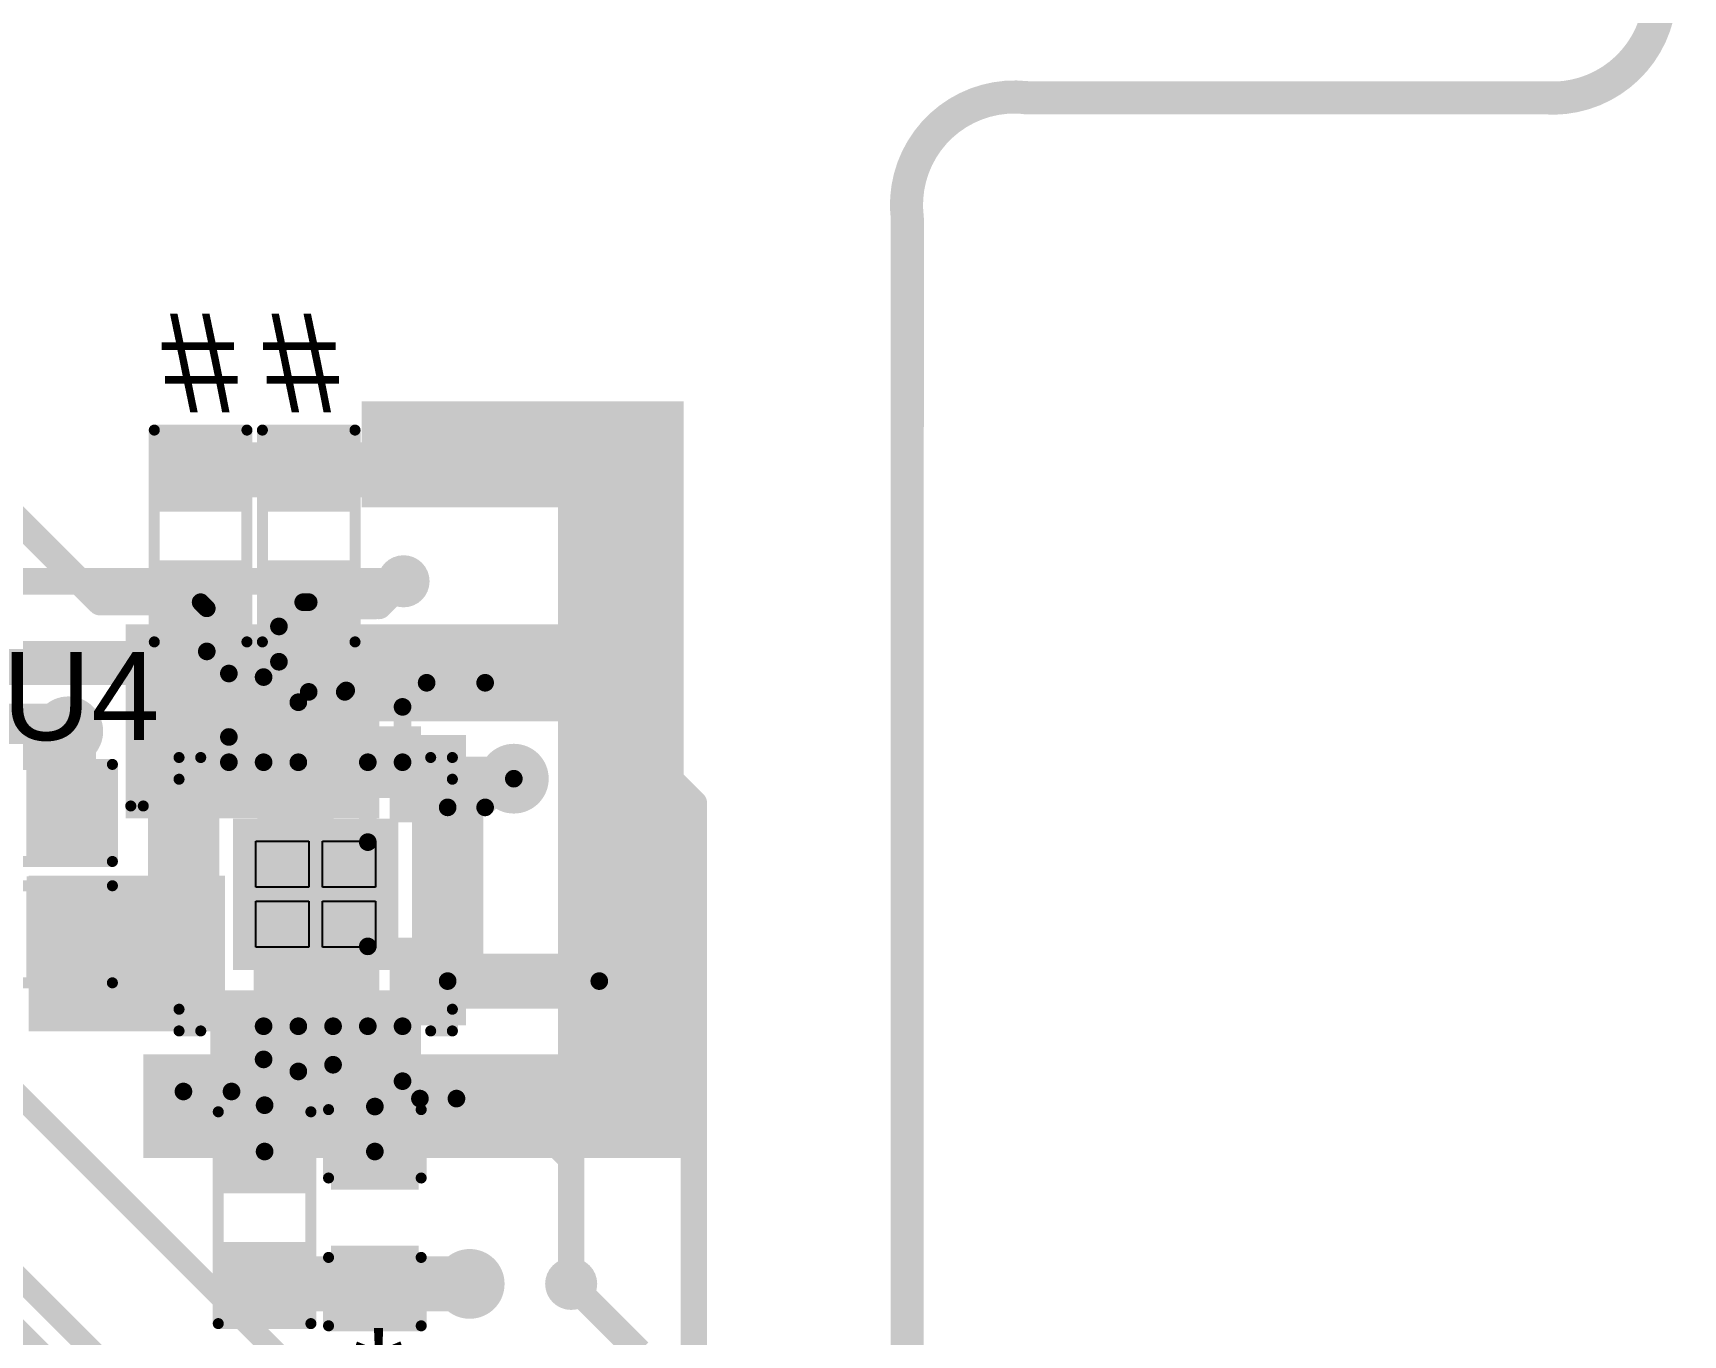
# Model space of a CAD drawing. Header units: millimetres. Extents: x -1.41 to 1.35, y -0.13 to 2.68.
# Drawn here: x 0.6 to 1.348, y 1.075 to 1.666 of the extents above; entities that cross this region are included whole.
import ezdxf

# ---------------------------------------------------------------- set-up
doc = ezdxf.new("R2010")
doc.units = ezdxf.units.MM
doc.header["$MEASUREMENT"] = 0
for name, color, linetype in [('BottomLayer', 5, 'Continuous'), ('BottomPaste', 16, 'Continuous'), ('BottomSolder', 6, 'Continuous'), ('Mechanical2', 216, 'Continuous'), ('TopLayer', 1, 'Continuous'), ('TopOverlay', 2, 'Continuous'), ('TopPaste', 8, 'Continuous'), ('TopSolder', 216, 'Continuous'), ('ViaHoleLayer', 16, 'Continuous')]:
    doc.layers.add(name, color=color, linetype=linetype)
doc.styles.add('Arial', font='', dxfattribs={"height": 0.2})
doc.styles.get('Arial').set_extended_font_data('Arial')

# ---------------------------------------------------------------- blocks, each defined once
blk = doc.blocks.new('24_QFN__3_3__10')
at = {"layer": 'TopLayer'}
for points in [[(-0.03504, 0.07203), (-0.03504, 0.04762), (-0.0437, 0.04762), (-0.0437, 0.07203)], [(-0.01929, 0.07203), (-0.01929, 0.04762), (-0.02795, 0.04762), (-0.02795, 0.07203)], [(-0.00354, 0.07203), (-0.00354, 0.04762), (-0.0122, 0.04762), (-0.0122, 0.07203)], [(0.0122, 0.07203), (0.0122, 0.04762), (0.00354, 0.04762), (0.00354, 0.07203)], [(0.02795, 0.07203), (0.02795, 0.04762), (0.01929, 0.04762), (0.01929, 0.07203)], [(0.0437, 0.07203), (0.0437, 0.04762), (0.03504, 0.04762), (0.03504, 0.07203)], [(-0.07203, 0.0437), (-0.04762, 0.0437), (-0.04762, 0.03504), (-0.07203, 0.03504)], [(0.07203, 0.03504), (0.04762, 0.03504), (0.04762, 0.0437), (0.07203, 0.0437)], [(-0.03346, -0.03031), (-0.03346, 0.03031), (0.03346, 0.03031), (0.03346, -0.03031)], [(-0.07203, 0.02795), (-0.04762, 0.02795), (-0.04762, 0.01929), (-0.07203, 0.01929)], [(0.07203, 0.01929), (0.04762, 0.01929), (0.04762, 0.02795), (0.07203, 0.02795)], [(-0.07203, 0.0122), (-0.04762, 0.0122), (-0.04762, 0.00354), (-0.07203, 0.00354)], [(0.07203, 0.00354), (0.04762, 0.00354), (0.04762, 0.0122), (0.07203, 0.0122)], [(-0.07203, -0.00354), (-0.04762, -0.00354), (-0.04762, -0.0122), (-0.07203, -0.0122)], [(0.07203, -0.0122), (0.04762, -0.0122), (0.04762, -0.00354), (0.07203, -0.00354)], [(-0.07203, -0.01929), (-0.04762, -0.01929), (-0.04762, -0.02795), (-0.07203, -0.02795)], [(0.07203, -0.02795), (0.04762, -0.02795), (0.04762, -0.01929), (0.07203, -0.01929)], [(-0.07203, -0.03504), (-0.04762, -0.03504), (-0.04762, -0.0437), (-0.07203, -0.0437)], [(0.07203, -0.0437), (0.04762, -0.0437), (0.04762, -0.03504), (0.07203, -0.03504)], [(-0.0437, -0.07203), (-0.0437, -0.04762), (-0.03504, -0.04762), (-0.03504, -0.07203)], [(-0.02795, -0.07203), (-0.02795, -0.04762), (-0.01929, -0.04762), (-0.01929, -0.07203)], [(-0.0122, -0.07203), (-0.0122, -0.04762), (-0.00354, -0.04762), (-0.00354, -0.07203)], [(0.00354, -0.07203), (0.00354, -0.04762), (0.0122, -0.04762), (0.0122, -0.07203)], [(0.01929, -0.07203), (0.01929, -0.04762), (0.02795, -0.04762), (0.02795, -0.07203)], [(0.03504, -0.07203), (0.03504, -0.04762), (0.0437, -0.04762), (0.0437, -0.07203)]]:
    blk.add_hatch(color=1, dxfattribs=at).paths.add_polyline_path(points)
at = {"layer": 'TopPaste'}
for points in [[(-0.03504, 0.07203), (-0.03504, 0.04762), (-0.0437, 0.04762), (-0.0437, 0.07203)], [(-0.01929, 0.07203), (-0.01929, 0.04762), (-0.02795, 0.04762), (-0.02795, 0.07203)], [(-0.00354, 0.07203), (-0.00354, 0.04762), (-0.0122, 0.04762), (-0.0122, 0.07203)], [(0.0122, 0.07203), (0.0122, 0.04762), (0.00354, 0.04762), (0.00354, 0.07203)], [(0.02795, 0.07203), (0.02795, 0.04762), (0.01929, 0.04762), (0.01929, 0.07203)], [(0.0437, 0.07203), (0.0437, 0.04762), (0.03504, 0.04762), (0.03504, 0.07203)], [(-0.07203, 0.0437), (-0.04762, 0.0437), (-0.04762, 0.03504), (-0.07203, 0.03504)], [(0.07203, 0.03504), (0.04762, 0.03504), (0.04762, 0.0437), (0.07203, 0.0437)], [(-0.03346, -0.03031), (-0.03346, 0.03031), (0.03346, 0.03031), (0.03346, -0.03031)], [(-0.07203, 0.02795), (-0.04762, 0.02795), (-0.04762, 0.01929), (-0.07203, 0.01929)], [(0.07203, 0.01929), (0.04762, 0.01929), (0.04762, 0.02795), (0.07203, 0.02795)], [(-0.07203, 0.0122), (-0.04762, 0.0122), (-0.04762, 0.00354), (-0.07203, 0.00354)], [(0.07203, 0.00354), (0.04762, 0.00354), (0.04762, 0.0122), (0.07203, 0.0122)], [(-0.07203, -0.00354), (-0.04762, -0.00354), (-0.04762, -0.0122), (-0.07203, -0.0122)], [(0.07203, -0.0122), (0.04762, -0.0122), (0.04762, -0.00354), (0.07203, -0.00354)], [(-0.07203, -0.01929), (-0.04762, -0.01929), (-0.04762, -0.02795), (-0.07203, -0.02795)], [(0.07203, -0.02795), (0.04762, -0.02795), (0.04762, -0.01929), (0.07203, -0.01929)], [(-0.07203, -0.03504), (-0.04762, -0.03504), (-0.04762, -0.0437), (-0.07203, -0.0437)], [(0.07203, -0.0437), (0.04762, -0.0437), (0.04762, -0.03504), (0.07203, -0.03504)], [(-0.0437, -0.07203), (-0.0437, -0.04762), (-0.03504, -0.04762), (-0.03504, -0.07203)], [(-0.02795, -0.07203), (-0.02795, -0.04762), (-0.01929, -0.04762), (-0.01929, -0.07203)], [(-0.0122, -0.07203), (-0.0122, -0.04762), (-0.00354, -0.04762), (-0.00354, -0.07203)], [(0.00354, -0.07203), (0.00354, -0.04762), (0.0122, -0.04762), (0.0122, -0.07203)], [(0.01929, -0.07203), (0.01929, -0.04762), (0.02795, -0.04762), (0.02795, -0.07203)], [(0.03504, -0.07203), (0.03504, -0.04762), (0.0437, -0.04762), (0.0437, -0.07203)]]:
    blk.add_hatch(color=8, dxfattribs=at).paths.add_polyline_path(points)
at = {"layer": 'TopSolder'}
for points in [[(-0.03104, 0.07603), (-0.03104, 0.04362), (-0.0477, 0.04362), (-0.0477, 0.07603)], [(-0.01529, 0.07603), (-0.01529, 0.04362), (-0.03195, 0.04362), (-0.03195, 0.07603)], [(0.00046, 0.07603), (0.00046, 0.04362), (-0.0162, 0.04362), (-0.0162, 0.07603)], [(0.0162, 0.07603), (0.0162, 0.04362), (-0.00046, 0.04362), (-0.00046, 0.07603)], [(0.03195, 0.07603), (0.03195, 0.04362), (0.01529, 0.04362), (0.01529, 0.07603)], [(0.0477, 0.07603), (0.0477, 0.04362), (0.03104, 0.04362), (0.03104, 0.07603)], [(-0.07603, 0.0477), (-0.04362, 0.0477), (-0.04362, 0.03104), (-0.07603, 0.03104)], [(0.07603, 0.03104), (0.04362, 0.03104), (0.04362, 0.0477), (0.07603, 0.0477)], [(-0.07603, 0.03195), (-0.04362, 0.03195), (-0.04362, 0.01529), (-0.07603, 0.01529)], [(-0.03746, -0.03431), (-0.03746, 0.03431), (0.03746, 0.03431), (0.03746, -0.03431)], [(0.07603, 0.01529), (0.04362, 0.01529), (0.04362, 0.03195), (0.07603, 0.03195)], [(-0.07603, 0.0162), (-0.04362, 0.0162), (-0.04362, -0.00046), (-0.07603, -0.00046)], [(0.07603, -0.00046), (0.04362, -0.00046), (0.04362, 0.0162), (0.07603, 0.0162)], [(-0.07603, 0.00046), (-0.04362, 0.00046), (-0.04362, -0.0162), (-0.07603, -0.0162)], [(0.07603, -0.0162), (0.04362, -0.0162), (0.04362, 0.00046), (0.07603, 0.00046)], [(-0.07603, -0.01529), (-0.04362, -0.01529), (-0.04362, -0.03195), (-0.07603, -0.03195)], [(0.07603, -0.03195), (0.04362, -0.03195), (0.04362, -0.01529), (0.07603, -0.01529)], [(-0.07603, -0.03104), (-0.04362, -0.03104), (-0.04362, -0.0477), (-0.07603, -0.0477)], [(0.07603, -0.0477), (0.04362, -0.0477), (0.04362, -0.03104), (0.07603, -0.03104)], [(-0.0477, -0.07603), (-0.0477, -0.04362), (-0.03104, -0.04362), (-0.03104, -0.07603)], [(-0.03195, -0.07603), (-0.03195, -0.04362), (-0.01529, -0.04362), (-0.01529, -0.07603)], [(-0.0162, -0.07603), (-0.0162, -0.04362), (0.00046, -0.04362), (0.00046, -0.07603)], [(-0.00046, -0.07603), (-0.00046, -0.04362), (0.0162, -0.04362), (0.0162, -0.07603)], [(0.01529, -0.07603), (0.01529, -0.04362), (0.03195, -0.04362), (0.03195, -0.07603)], [(0.03104, -0.07603), (0.03104, -0.04362), (0.0477, -0.04362), (0.0477, -0.07603)]]:
    blk.add_hatch(color=216, dxfattribs=at).paths.add_polyline_path(points)
at = {"layer": 'TopOverlay', "const_width": 0.005}
for points in [[(-0.06196, 0.05213), (-0.06196, 0.06197)], [(-0.06196, 0.06197), (-0.05212, 0.06197)], [(0.05213, 0.06197), (0.06197, 0.06197)], [(0.06197, 0.05213), (0.06197, 0.06197)], [(-0.06196, -0.06196), (-0.06196, -0.05212)], [(0.06197, -0.06196), (0.06197, -0.05212)], [(-0.06196, -0.06196), (-0.05212, -0.06196)], [(0.05213, -0.06196), (0.06197, -0.06196)]]:
    blk.add_lwpolyline(points, dxfattribs=at)
at = {"layer": 'TopOverlay'}
for points, const_width in [([(-0.06321, 0.06197, 1), (-0.06071, 0.06197, 1)], 0.0025), ([(-0.06321, 0.06197, 1), (-0.06071, 0.06197, 1)], 0.0025), ([(-0.05337, 0.06197, 1), (-0.05087, 0.06197, 1)], 0.0025), ([(0.05088, 0.06197, 1), (0.05338, 0.06197, 1)], 0.0025), ([(0.06072, 0.06197, 1), (0.06322, 0.06197, 1)], 0.0025), ([(0.06072, 0.06197, 1), (0.06322, 0.06197, 1)], 0.0025), ([(-0.06321, 0.05213, 1), (-0.06071, 0.05213, 1)], 0.0025), ([(0.06072, 0.05213, 1), (0.06322, 0.05213, 1)], 0.0025), ([(-0.07817, 0.04, 1), (-0.08383, 0.04, 1)], 0.005), ([(-0.08508, 0.04, 1), (-0.08258, 0.04, 1)], 0.0025), ([(-0.07942, 0.04, 1), (-0.07692, 0.04, 1)], 0.0025), ([(-0.06321, -0.05212, 1), (-0.06071, -0.05212, 1)], 0.0025), ([(0.06072, -0.05212, 1), (0.06322, -0.05212, 1)], 0.0025), ([(-0.06321, -0.06196, 1), (-0.06071, -0.06196, 1)], 0.0025), ([(-0.06321, -0.06196, 1), (-0.06071, -0.06196, 1)], 0.0025), ([(-0.05337, -0.06196, 1), (-0.05087, -0.06196, 1)], 0.0025), ([(0.05088, -0.06196, 1), (0.05338, -0.06196, 1)], 0.0025), ([(0.06072, -0.06196, 1), (0.06322, -0.06196, 1)], 0.0025), ([(0.06072, -0.06196, 1), (0.06322, -0.06196, 1)], 0.0025)]:
    blk.add_lwpolyline(points, format="xyb", close=True, dxfattribs=dict(at, const_width=const_width))
at = {"layer": 'TopPaste'}
for p, q in [((-0.0272, 0.00315), (-0.0272, 0.02402)), ((-0.0272, 0.02402), (-0.00315, 0.02402)), ((-0.00315, 0.02402), (-0.00315, 0.00315)), ((0.00315, 0.00315), (0.00315, 0.02402)), ((0.00315, 0.02402), (0.02717, 0.02402)), ((0.02717, 0.02402), (0.02717, 0.00315)), ((-0.00315, 0.00315), (-0.0272, 0.00315)), ((0.02717, 0.00315), (0.00315, 0.00315)), ((-0.02721, -0.02406), (-0.02721, -0.00315)), ((-0.02721, -0.00315), (-0.00315, -0.00315)), ((-0.00315, -0.00315), (-0.00315, -0.02406)), ((0.00316, -0.02406), (0.00316, -0.00315)), ((0.00316, -0.00315), (0.02717, -0.00315)), ((0.02717, -0.00315), (0.02717, -0.02406)), ((-0.00315, -0.02406), (-0.02721, -0.02406)), ((0.02717, -0.02406), (0.00316, -0.02406))]:
    blk.add_line(p, q, dxfattribs=at)
blk = doc.blocks.new('S______B______22')
at = {"layer": 'TopLayer'}
for points in [[(-0.045, -0.0175), (-0.045, 0.0175), (-0.015, 0.0175), (-0.015, -0.0175)], [(0.015, -0.0175), (0.015, 0.0175), (0.045, 0.0175), (0.045, -0.0175)]]:
    blk.add_hatch(color=1, dxfattribs=at).paths.add_polyline_path(points)
at = {"layer": 'TopPaste'}
for points in [[(-0.045, -0.0175), (-0.045, 0.0175), (-0.015, 0.0175), (-0.015, -0.0175)], [(0.015, -0.0175), (0.015, 0.0175), (0.045, 0.0175), (0.045, -0.0175)]]:
    blk.add_hatch(color=8, dxfattribs=at).paths.add_polyline_path(points)
at = {"layer": 'TopSolder'}
for points in [[(-0.049, -0.0215), (-0.049, 0.0215), (-0.011, 0.0215), (-0.011, -0.0215)], [(0.011, -0.0215), (0.011, 0.0215), (0.049, 0.0215), (0.049, -0.0215)]]:
    blk.add_hatch(color=216, dxfattribs=at).paths.add_polyline_path(points)
at = {"layer": 'TopOverlay', "const_width": 0.005}
for points in [[(0.05, 0.022), (-0.05, 0.022)], [(-0.05, 0.022), (-0.05, -0.022)], [(0.05, 0.022), (0.05, -0.022)], [(0.05, -0.022), (-0.05, -0.022)]]:
    blk.add_lwpolyline(points, dxfattribs=at)
at = {"layer": 'TopOverlay', "const_width": 0.0025}
for points in [[(-0.05125, 0.022, 1), (-0.04875, 0.022, 1)], [(-0.05125, 0.022, 1), (-0.04875, 0.022, 1)], [(0.04875, 0.022, 1), (0.05125, 0.022, 1)], [(0.04875, 0.022, 1), (0.05125, 0.022, 1)], [(-0.05125, -0.022, 1), (-0.04875, -0.022, 1)], [(-0.05125, -0.022, 1), (-0.04875, -0.022, 1)], [(0.04875, -0.022, 1), (0.05125, -0.022, 1)], [(0.04875, -0.022, 1), (0.05125, -0.022, 1)]]:
    blk.add_lwpolyline(points, format="xyb", close=True, dxfattribs=at)
blk = doc.blocks.new('S______B______23')
at = {"layer": 'TopLayer'}
for points in [[(-0.045, -0.0175), (-0.045, 0.0175), (-0.015, 0.0175), (-0.015, -0.0175)], [(0.015, -0.0175), (0.015, 0.0175), (0.045, 0.0175), (0.045, -0.0175)]]:
    blk.add_hatch(color=1, dxfattribs=at).paths.add_polyline_path(points)
at = {"layer": 'TopPaste'}
for points in [[(-0.045, -0.0175), (-0.045, 0.0175), (-0.015, 0.0175), (-0.015, -0.0175)], [(0.015, -0.0175), (0.015, 0.0175), (0.045, 0.0175), (0.045, -0.0175)]]:
    blk.add_hatch(color=8, dxfattribs=at).paths.add_polyline_path(points)
at = {"layer": 'TopSolder'}
for points in [[(-0.049, -0.0215), (-0.049, 0.0215), (-0.011, 0.0215), (-0.011, -0.0215)], [(0.011, -0.0215), (0.011, 0.0215), (0.049, 0.0215), (0.049, -0.0215)]]:
    blk.add_hatch(color=216, dxfattribs=at).paths.add_polyline_path(points)
at = {"layer": 'TopOverlay', "const_width": 0.005}
for points in [[(0.05, 0.022), (-0.05, 0.022)], [(-0.05, 0.022), (-0.05, -0.022)], [(0.05, 0.022), (0.05, -0.022)], [(0.05, -0.022), (-0.05, -0.022)]]:
    blk.add_lwpolyline(points, dxfattribs=at)
at = {"layer": 'TopOverlay', "const_width": 0.0025}
for points in [[(-0.05125, 0.022, 1), (-0.04875, 0.022, 1)], [(-0.05125, 0.022, 1), (-0.04875, 0.022, 1)], [(0.04875, 0.022, 1), (0.05125, 0.022, 1)], [(0.04875, 0.022, 1), (0.05125, 0.022, 1)], [(-0.05125, -0.022, 1), (-0.04875, -0.022, 1)], [(-0.05125, -0.022, 1), (-0.04875, -0.022, 1)], [(0.04875, -0.022, 1), (0.05125, -0.022, 1)], [(0.04875, -0.022, 1), (0.05125, -0.022, 1)]]:
    blk.add_lwpolyline(points, format="xyb", close=True, dxfattribs=at)
blk = doc.blocks.new('MPZ1608S121ATDH5_B_62')
at = {"layer": 'BottomLayer'}
for points in [[(-0.03937, 0.01575), (-0.01575, 0.01575), (-0.01575, -0.01575), (-0.03937, -0.01575)], [(0.01575, 0.01575), (0.03937, 0.01575), (0.03937, -0.01575), (0.01575, -0.01575)]]:
    blk.add_hatch(color=5, dxfattribs=at).paths.add_polyline_path(points)
at = {"layer": 'BottomPaste'}
for points in [[(-0.03937, 0.01575), (-0.01575, 0.01575), (-0.01575, -0.01575), (-0.03937, -0.01575)], [(0.01575, 0.01575), (0.03937, 0.01575), (0.03937, -0.01575), (0.01575, -0.01575)]]:
    blk.add_hatch(color=16, dxfattribs=at).paths.add_polyline_path(points)
at = {"layer": 'BottomSolder'}
for points in [[(-0.04337, 0.01975), (-0.01175, 0.01975), (-0.01175, -0.01975), (-0.04337, -0.01975)], [(0.01175, 0.01975), (0.04337, 0.01975), (0.04337, -0.01975), (0.01175, -0.01975)]]:
    blk.add_hatch(color=6, dxfattribs=at).paths.add_polyline_path(points)
blk = doc.blocks.new('R__0603_76')
at = {"layer": 'TopLayer'}
for points in [[(-0.015, 0.0175), (-0.015, -0.0175), (-0.045, -0.0175), (-0.045, 0.0175)], [(0.045, 0.0175), (0.045, -0.0175), (0.015, -0.0175), (0.015, 0.0175)]]:
    blk.add_hatch(color=1, dxfattribs=at).paths.add_polyline_path(points)
at = {"layer": 'TopPaste'}
for points in [[(-0.015, 0.0175), (-0.015, -0.0175), (-0.045, -0.0175), (-0.045, 0.0175)], [(0.045, 0.0175), (0.045, -0.0175), (0.015, -0.0175), (0.015, 0.0175)]]:
    blk.add_hatch(color=8, dxfattribs=at).paths.add_polyline_path(points)
at = {"layer": 'TopSolder'}
for points in [[(-0.011, 0.0215), (-0.011, -0.0215), (-0.049, -0.0215), (-0.049, 0.0215)], [(0.049, 0.0215), (0.049, -0.0215), (0.011, -0.0215), (0.011, 0.0215)]]:
    blk.add_hatch(color=216, dxfattribs=at).paths.add_polyline_path(points)
at = {"layer": 'TopOverlay', "const_width": 0.005}
for points in [[(-0.048, 0.021), (0.048, 0.021)], [(-0.048, 0.021), (-0.048, -0.021)], [(0.048, 0.021), (0.048, -0.021)], [(-0.048, -0.021), (0.048, -0.021)]]:
    blk.add_lwpolyline(points, dxfattribs=at)
at = {"layer": 'TopOverlay', "const_width": 0.0025}
for points in [[(-0.04925, 0.021, 1), (-0.04675, 0.021, 1)], [(-0.04925, 0.021, 1), (-0.04675, 0.021, 1)], [(0.04675, 0.021, 1), (0.04925, 0.021, 1)], [(0.04675, 0.021, 1), (0.04925, 0.021, 1)], [(-0.04925, -0.021, 1), (-0.04675, -0.021, 1)], [(-0.04925, -0.021, 1), (-0.04675, -0.021, 1)], [(0.04675, -0.021, 1), (0.04925, -0.021, 1)], [(0.04675, -0.021, 1), (0.04925, -0.021, 1)]]:
    blk.add_lwpolyline(points, format="xyb", close=True, dxfattribs=at)
blk = doc.blocks.new('R__0603_77')
at = {"layer": 'TopLayer'}
for points in [[(-0.015, 0.0175), (-0.015, -0.0175), (-0.045, -0.0175), (-0.045, 0.0175)], [(0.045, 0.0175), (0.045, -0.0175), (0.015, -0.0175), (0.015, 0.0175)]]:
    blk.add_hatch(color=1, dxfattribs=at).paths.add_polyline_path(points)
at = {"layer": 'TopPaste'}
for points in [[(-0.015, 0.0175), (-0.015, -0.0175), (-0.045, -0.0175), (-0.045, 0.0175)], [(0.045, 0.0175), (0.045, -0.0175), (0.015, -0.0175), (0.015, 0.0175)]]:
    blk.add_hatch(color=8, dxfattribs=at).paths.add_polyline_path(points)
at = {"layer": 'TopSolder'}
for points in [[(-0.011, 0.0215), (-0.011, -0.0215), (-0.049, -0.0215), (-0.049, 0.0215)], [(0.049, 0.0215), (0.049, -0.0215), (0.011, -0.0215), (0.011, 0.0215)]]:
    blk.add_hatch(color=216, dxfattribs=at).paths.add_polyline_path(points)
at = {"layer": 'TopOverlay', "const_width": 0.005}
for points in [[(-0.048, 0.021), (0.048, 0.021)], [(-0.048, 0.021), (-0.048, -0.021)], [(0.048, 0.021), (0.048, -0.021)], [(-0.048, -0.021), (0.048, -0.021)]]:
    blk.add_lwpolyline(points, dxfattribs=at)
at = {"layer": 'TopOverlay', "const_width": 0.0025}
for points in [[(-0.04925, 0.021, 1), (-0.04675, 0.021, 1)], [(-0.04925, 0.021, 1), (-0.04675, 0.021, 1)], [(0.04675, 0.021, 1), (0.04925, 0.021, 1)], [(0.04675, 0.021, 1), (0.04925, 0.021, 1)], [(-0.04925, -0.021, 1), (-0.04675, -0.021, 1)], [(-0.04925, -0.021, 1), (-0.04675, -0.021, 1)], [(0.04675, -0.021, 1), (0.04925, -0.021, 1)], [(0.04675, -0.021, 1), (0.04925, -0.021, 1)]]:
    blk.add_lwpolyline(points, format="xyb", close=True, dxfattribs=at)
blk = doc.blocks.new('R__0603_78')
at = {"layer": 'TopLayer'}
for points in [[(-0.015, 0.0175), (-0.015, -0.0175), (-0.045, -0.0175), (-0.045, 0.0175)], [(0.045, 0.0175), (0.045, -0.0175), (0.015, -0.0175), (0.015, 0.0175)]]:
    blk.add_hatch(color=1, dxfattribs=at).paths.add_polyline_path(points)
at = {"layer": 'TopPaste'}
for points in [[(-0.015, 0.0175), (-0.015, -0.0175), (-0.045, -0.0175), (-0.045, 0.0175)], [(0.045, 0.0175), (0.045, -0.0175), (0.015, -0.0175), (0.015, 0.0175)]]:
    blk.add_hatch(color=8, dxfattribs=at).paths.add_polyline_path(points)
at = {"layer": 'TopSolder'}
for points in [[(-0.011, 0.0215), (-0.011, -0.0215), (-0.049, -0.0215), (-0.049, 0.0215)], [(0.049, 0.0215), (0.049, -0.0215), (0.011, -0.0215), (0.011, 0.0215)]]:
    blk.add_hatch(color=216, dxfattribs=at).paths.add_polyline_path(points)
at = {"layer": 'TopOverlay', "const_width": 0.005}
for points in [[(-0.048, 0.021), (0.048, 0.021)], [(-0.048, 0.021), (-0.048, -0.021)], [(0.048, 0.021), (0.048, -0.021)], [(-0.048, -0.021), (0.048, -0.021)]]:
    blk.add_lwpolyline(points, dxfattribs=at)
at = {"layer": 'TopOverlay', "const_width": 0.0025}
for points in [[(-0.04925, 0.021, 1), (-0.04675, 0.021, 1)], [(-0.04925, 0.021, 1), (-0.04675, 0.021, 1)], [(0.04675, 0.021, 1), (0.04925, 0.021, 1)], [(0.04675, 0.021, 1), (0.04925, 0.021, 1)], [(-0.04925, -0.021, 1), (-0.04675, -0.021, 1)], [(-0.04925, -0.021, 1), (-0.04675, -0.021, 1)], [(0.04675, -0.021, 1), (0.04925, -0.021, 1)], [(0.04675, -0.021, 1), (0.04925, -0.021, 1)]]:
    blk.add_lwpolyline(points, format="xyb", close=True, dxfattribs=at)
blk = doc.blocks.new('C__0603_92')
at = {"layer": 'TopLayer'}
for points in [[(-0.015, 0.0175), (-0.015, -0.0175), (-0.045, -0.0175), (-0.045, 0.0175)], [(0.045, 0.0175), (0.045, -0.0175), (0.015, -0.0175), (0.015, 0.0175)]]:
    blk.add_hatch(color=1, dxfattribs=at).paths.add_polyline_path(points)
at = {"layer": 'TopPaste'}
for points in [[(-0.015, 0.0175), (-0.015, -0.0175), (-0.045, -0.0175), (-0.045, 0.0175)], [(0.045, 0.0175), (0.045, -0.0175), (0.015, -0.0175), (0.015, 0.0175)]]:
    blk.add_hatch(color=8, dxfattribs=at).paths.add_polyline_path(points)
at = {"layer": 'TopSolder'}
for points in [[(-0.01264, 0.01986), (-0.01264, -0.01986), (-0.04736, -0.01986), (-0.04736, 0.01986)], [(0.04736, 0.01986), (0.04736, -0.01986), (0.01264, -0.01986), (0.01264, 0.01986)]]:
    blk.add_hatch(color=216, dxfattribs=at).paths.add_polyline_path(points)
at = {"layer": 'TopOverlay', "const_width": 0.005}
for points in [[(-0.049, 0.021), (-0.049, -0.021)], [(-0.049, 0.021), (-0.018, 0.021)], [(0.018, 0.021), (0.049, 0.021)], [(0.049, 0.021), (0.049, -0.021)], [(-0.049, -0.021), (-0.018, -0.021)], [(0.018, -0.021), (0.049, -0.021)]]:
    blk.add_lwpolyline(points, dxfattribs=at)
at = {"layer": 'TopOverlay', "const_width": 0.0025}
for points in [[(-0.05025, 0.021, 1), (-0.04775, 0.021, 1)], [(-0.05025, 0.021, 1), (-0.04775, 0.021, 1)], [(-0.01925, 0.021, 1), (-0.01675, 0.021, 1)], [(0.01675, 0.021, 1), (0.01925, 0.021, 1)], [(0.04775, 0.021, 1), (0.05025, 0.021, 1)], [(0.04775, 0.021, 1), (0.05025, 0.021, 1)], [(-0.05025, -0.021, 1), (-0.04775, -0.021, 1)], [(-0.05025, -0.021, 1), (-0.04775, -0.021, 1)], [(-0.01925, -0.021, 1), (-0.01675, -0.021, 1)], [(0.01675, -0.021, 1), (0.01925, -0.021, 1)], [(0.04775, -0.021, 1), (0.05025, -0.021, 1)], [(0.04775, -0.021, 1), (0.05025, -0.021, 1)]]:
    blk.add_lwpolyline(points, format="xyb", close=True, dxfattribs=at)
blk = doc.blocks.new('C__0603_B_93')
at = {"layer": 'BottomLayer'}
for points in [[(-0.045, -0.0175), (-0.045, 0.0175), (-0.015, 0.0175), (-0.015, -0.0175)], [(0.015, -0.0175), (0.015, 0.0175), (0.045, 0.0175), (0.045, -0.0175)]]:
    blk.add_hatch(color=5, dxfattribs=at).paths.add_polyline_path(points)
at = {"layer": 'BottomPaste'}
for points in [[(-0.045, -0.0175), (-0.045, 0.0175), (-0.015, 0.0175), (-0.015, -0.0175)], [(0.015, -0.0175), (0.015, 0.0175), (0.045, 0.0175), (0.045, -0.0175)]]:
    blk.add_hatch(color=16, dxfattribs=at).paths.add_polyline_path(points)
at = {"layer": 'BottomSolder'}
for points in [[(-0.04736, -0.01986), (-0.04736, 0.01986), (-0.01264, 0.01986), (-0.01264, -0.01986)], [(0.01264, -0.01986), (0.01264, 0.01986), (0.04736, 0.01986), (0.04736, -0.01986)]]:
    blk.add_hatch(color=6, dxfattribs=at).paths.add_polyline_path(points)
blk = doc.blocks.new('C__0603_B_94')
at = {"layer": 'BottomLayer'}
for points in [[(-0.045, -0.0175), (-0.045, 0.0175), (-0.015, 0.0175), (-0.015, -0.0175)], [(0.015, -0.0175), (0.015, 0.0175), (0.045, 0.0175), (0.045, -0.0175)]]:
    blk.add_hatch(color=5, dxfattribs=at).paths.add_polyline_path(points)
at = {"layer": 'BottomPaste'}
for points in [[(-0.045, -0.0175), (-0.045, 0.0175), (-0.015, 0.0175), (-0.015, -0.0175)], [(0.015, -0.0175), (0.015, 0.0175), (0.045, 0.0175), (0.045, -0.0175)]]:
    blk.add_hatch(color=16, dxfattribs=at).paths.add_polyline_path(points)
at = {"layer": 'BottomSolder'}
for points in [[(-0.04736, -0.01986), (-0.04736, 0.01986), (-0.01264, 0.01986), (-0.01264, -0.01986)], [(0.01264, -0.01986), (0.01264, 0.01986), (0.04736, 0.01986), (0.04736, -0.01986)]]:
    blk.add_hatch(color=6, dxfattribs=at).paths.add_polyline_path(points)

msp = doc.modelspace()

# ---------------------------------------------------------------- hatches: boundary and pattern name
at = {"layer": 'BottomLayer'}
for points in [[(0.749, 1.45053), (0.852, 1.45053), (0.852, 1.49853), (0.749, 1.49853)], [(0.838, 1.18553), (0.895, 1.18553), (0.895, 1.49853), (0.838, 1.49853)], [(0.642, 1.30953), (0.757, 1.30953), (0.757, 1.39753), (0.642, 1.39753)], [(0.724, 1.35353), (0.868, 1.35353), (0.868, 1.39753), (0.724, 1.39753)], [(0.7, 1.21753), (0.757, 1.21753), (0.757, 1.29953), (0.7, 1.29953)], [(0.598, 1.213), (0.687, 1.213), (0.687, 1.28353), (0.598, 1.28353)], [(0.65, 1.15553), (0.895, 1.15553), (0.895, 1.20253), (0.65, 1.20253)]]:
    msp.add_hatch(color=5, dxfattribs=at).paths.add_polyline_path(points)
h = msp.add_hatch(color=5, dxfattribs=at)
edge = h.paths.add_edge_path()
edge.add_arc((0.765, 1.46753), 0.01181, 0, 360)
h = msp.add_hatch(color=5, dxfattribs=at)
edge = h.paths.add_edge_path()
edge.add_arc((0.768, 1.417), 0.01181, 0, 360)
h = msp.add_hatch(color=5, dxfattribs=at)
edge = h.paths.add_edge_path()
edge.add_arc((0.742, 1.36753), 0.01181, 0, 360)
h = msp.add_hatch(color=5, dxfattribs=at)
edge = h.paths.add_edge_path()
edge.add_arc((0.616, 1.349), 0.01181, 0, 360)
h = msp.add_hatch(color=5, dxfattribs=at)
edge = h.paths.add_edge_path()
edge.add_arc((0.818, 1.32753), 0.01181, 0, 360)
h = msp.add_hatch(color=5, dxfattribs=at)
edge = h.paths.add_edge_path()
edge.add_arc((0.713, 1.29053), 0.01181, 0, 360)
h = msp.add_hatch(color=5, dxfattribs=at)
edge = h.paths.add_edge_path()
edge.add_arc((0.744, 1.29053), 0.01181, 0, 360)
h = msp.add_hatch(color=5, dxfattribs=at)
edge = h.paths.add_edge_path()
edge.add_arc((0.713, 1.26553), 0.01181, 0, 360)
h = msp.add_hatch(color=5, dxfattribs=at)
edge = h.paths.add_edge_path()
edge.add_arc((0.744, 1.26553), 0.01181, 0, 360)
h = msp.add_hatch(color=5, dxfattribs=at)
edge = h.paths.add_edge_path()
edge.add_arc((0.85675, 1.23578), 0.01181, 0, 360)
h = msp.add_hatch(color=5, dxfattribs=at)
edge = h.paths.add_edge_path()
edge.add_arc((0.617, 1.226), 0.01181, 0, 360)
h = msp.add_hatch(color=5, dxfattribs=at)
edge = h.paths.add_edge_path()
edge.add_arc((0.66821, 1.18574), 0.01181, 0, 360)
h = msp.add_hatch(color=5, dxfattribs=at)
edge = h.paths.add_edge_path()
edge.add_arc((0.798, 1.09853), 0.01181, 0, 360)
h = msp.add_hatch(color=5, dxfattribs=at)
edge = h.paths.add_edge_path()
edge.add_arc((0.844, 1.09853), 0.01181, 0, 360)
at = {"layer": 'BottomSolder'}
h = msp.add_hatch(color=6, dxfattribs=at)
edge = h.paths.add_edge_path()
edge.add_arc((0.616, 1.349), 0.01581, 0, 360)
h = msp.add_hatch(color=6, dxfattribs=at)
edge = h.paths.add_edge_path()
edge.add_arc((0.818, 1.32753), 0.01581, 0, 360)
h = msp.add_hatch(color=6, dxfattribs=at)
edge = h.paths.add_edge_path()
edge.add_arc((0.713, 1.29053), 0.01581, 0, 360)
h = msp.add_hatch(color=6, dxfattribs=at)
edge = h.paths.add_edge_path()
edge.add_arc((0.744, 1.29053), 0.01581, 0, 360)
h = msp.add_hatch(color=6, dxfattribs=at)
edge = h.paths.add_edge_path()
edge.add_arc((0.713, 1.26553), 0.01581, 0, 360)
h = msp.add_hatch(color=6, dxfattribs=at)
edge = h.paths.add_edge_path()
edge.add_arc((0.744, 1.26553), 0.01581, 0, 360)
h = msp.add_hatch(color=6, dxfattribs=at)
edge = h.paths.add_edge_path()
edge.add_arc((0.617, 1.226), 0.00991, 0, 360)
h = msp.add_hatch(color=6, dxfattribs=at)
edge = h.paths.add_edge_path()
edge.add_arc((0.798, 1.09853), 0.01581, 0, 360)
at = {"layer": 'TopLayer'}
h = msp.add_hatch(color=1, dxfattribs=at)
edge = h.paths.add_edge_path()
edge.add_arc((0.765, 1.46753), 0.01181, 0, 360)
h = msp.add_hatch(color=1, dxfattribs=at)
edge = h.paths.add_edge_path()
edge.add_arc((0.768, 1.417), 0.01181, 0, 360)
h = msp.add_hatch(color=1, dxfattribs=at)
edge = h.paths.add_edge_path()
edge.add_arc((0.742, 1.36753), 0.01181, 0, 360)
h = msp.add_hatch(color=1, dxfattribs=at)
edge = h.paths.add_edge_path()
edge.add_arc((0.616, 1.349), 0.01181, 0, 360)
h = msp.add_hatch(color=1, dxfattribs=at)
edge = h.paths.add_edge_path()
edge.add_arc((0.818, 1.32753), 0.01181, 0, 360)
h = msp.add_hatch(color=1, dxfattribs=at)
edge = h.paths.add_edge_path()
edge.add_arc((0.713, 1.29053), 0.01181, 0, 360)
h = msp.add_hatch(color=1, dxfattribs=at)
edge = h.paths.add_edge_path()
edge.add_arc((0.744, 1.29053), 0.01181, 0, 360)
h = msp.add_hatch(color=1, dxfattribs=at)
edge = h.paths.add_edge_path()
edge.add_arc((0.713, 1.26553), 0.01181, 0, 360)
h = msp.add_hatch(color=1, dxfattribs=at)
edge = h.paths.add_edge_path()
edge.add_arc((0.744, 1.26553), 0.01181, 0, 360)
h = msp.add_hatch(color=1, dxfattribs=at)
edge = h.paths.add_edge_path()
edge.add_arc((0.85675, 1.23578), 0.01181, 0, 360)
h = msp.add_hatch(color=1, dxfattribs=at)
edge = h.paths.add_edge_path()
edge.add_arc((0.617, 1.226), 0.01181, 0, 360)
h = msp.add_hatch(color=1, dxfattribs=at)
edge = h.paths.add_edge_path()
edge.add_arc((0.66821, 1.18574), 0.01181, 0, 360)
h = msp.add_hatch(color=1, dxfattribs=at)
edge = h.paths.add_edge_path()
edge.add_arc((0.798, 1.09853), 0.01181, 0, 360)
h = msp.add_hatch(color=1, dxfattribs=at)
edge = h.paths.add_edge_path()
edge.add_arc((0.844, 1.09853), 0.01181, 0, 360)
at = {"layer": 'TopSolder'}
h = msp.add_hatch(color=216, dxfattribs=at)
edge = h.paths.add_edge_path()
edge.add_arc((0.616, 1.349), 0.01581, 0, 360)
h = msp.add_hatch(color=216, dxfattribs=at)
edge = h.paths.add_edge_path()
edge.add_arc((0.818, 1.32753), 0.01581, 0, 360)
h = msp.add_hatch(color=216, dxfattribs=at)
edge = h.paths.add_edge_path()
edge.add_arc((0.713, 1.29053), 0.01581, 0, 360)
h = msp.add_hatch(color=216, dxfattribs=at)
edge = h.paths.add_edge_path()
edge.add_arc((0.744, 1.29053), 0.01581, 0, 360)
h = msp.add_hatch(color=216, dxfattribs=at)
edge = h.paths.add_edge_path()
edge.add_arc((0.713, 1.26553), 0.01581, 0, 360)
h = msp.add_hatch(color=216, dxfattribs=at)
edge = h.paths.add_edge_path()
edge.add_arc((0.744, 1.26553), 0.01581, 0, 360)
h = msp.add_hatch(color=216, dxfattribs=at)
edge = h.paths.add_edge_path()
edge.add_arc((0.617, 1.226), 0.00991, 0, 360)
h = msp.add_hatch(color=216, dxfattribs=at)
edge = h.paths.add_edge_path()
edge.add_arc((0.798, 1.09853), 0.01581, 0, 360)
at = {"layer": 'ViaHoleLayer'}
h = msp.add_hatch(color=16, dxfattribs=at)
edge = h.paths.add_edge_path()
edge.add_arc((0.765, 1.46753), 0.00591, 0, 360)
h = msp.add_hatch(color=16, dxfattribs=at)
edge = h.paths.add_edge_path()
edge.add_arc((0.768, 1.417), 0.00591, 0, 360)
h = msp.add_hatch(color=16, dxfattribs=at)
edge = h.paths.add_edge_path()
edge.add_arc((0.742, 1.36753), 0.00591, 0, 360)
h = msp.add_hatch(color=16, dxfattribs=at)
edge = h.paths.add_edge_path()
edge.add_arc((0.616, 1.349), 0.00591, 0, 360)
h = msp.add_hatch(color=16, dxfattribs=at)
edge = h.paths.add_edge_path()
edge.add_arc((0.818, 1.32753), 0.00591, 0, 360)
h = msp.add_hatch(color=16, dxfattribs=at)
edge = h.paths.add_edge_path()
edge.add_arc((0.713, 1.29053), 0.00591, 0, 360)
h = msp.add_hatch(color=16, dxfattribs=at)
edge = h.paths.add_edge_path()
edge.add_arc((0.744, 1.29053), 0.00591, 0, 360)
h = msp.add_hatch(color=16, dxfattribs=at)
edge = h.paths.add_edge_path()
edge.add_arc((0.713, 1.26553), 0.00591, 0, 360)
h = msp.add_hatch(color=16, dxfattribs=at)
edge = h.paths.add_edge_path()
edge.add_arc((0.744, 1.26553), 0.00591, 0, 360)
h = msp.add_hatch(color=16, dxfattribs=at)
edge = h.paths.add_edge_path()
edge.add_arc((0.85675, 1.23578), 0.00591, 0, 360)
h = msp.add_hatch(color=16, dxfattribs=at)
edge = h.paths.add_edge_path()
edge.add_arc((0.617, 1.226), 0.00591, 0, 360)
h = msp.add_hatch(color=16, dxfattribs=at)
edge = h.paths.add_edge_path()
edge.add_arc((0.66821, 1.18574), 0.00591, 0, 360)
h = msp.add_hatch(color=16, dxfattribs=at)
edge = h.paths.add_edge_path()
edge.add_arc((0.798, 1.09853), 0.00591, 0, 360)
h = msp.add_hatch(color=16, dxfattribs=at)
edge = h.paths.add_edge_path()
edge.add_arc((0.844, 1.09853), 0.00591, 0, 360)

# ---------------------------------------------------------------- linework, layer by layer
at = {"layer": 'BottomLayer'}
for points, const_width in [([(0.58247, 1.417), (0.768, 1.417)], 0.012), ([(0.555, 1.38), (0.661, 1.38)], 0.02), ([(0.661, 1.38), (0.662, 1.379)], 0.02), ([(0.731, 1.36753), (0.742, 1.36753)], 0.025), ([(0.57253, 1.349), (0.616, 1.349)], 0.025), ([(0.779, 1.32753), (0.818, 1.32753)], 0.02), ([(0.779, 1.23553), (0.78125, 1.23553)], 0.025), ([(0.78125, 1.23553), (0.7815, 1.23578)], 0.025), ([(0.7815, 1.23578), (0.85675, 1.23578)], 0.025), ([(0.85675, 1.23578), (0.85781, 1.23472)], 0.025), ([(0.56315, 1.21453), (0.75187, 1.0258)], 0.01), ([(0.844, 1.09853), (0.87481, 1.06772)], 0.012)]:
    msp.add_lwpolyline(points, dxfattribs=dict(at, const_width=const_width))
for points, const_width in [([(0.765, 1.417, 1), (0.771, 1.417, 1)], 0.006), ([(0.656, 1.38, 1), (0.666, 1.38, 1)], 0.01), ([(0.656, 1.38, 1), (0.666, 1.38, 1)], 0.01), ([(0.657, 1.379, 1), (0.667, 1.379, 1)], 0.01), ([(0.72475, 1.36753, 1), (0.73725, 1.36753, 1)], 0.0125), ([(0.73575, 1.36753, 1), (0.74825, 1.36753, 1)], 0.0125), ([(0.60975, 1.349, 1), (0.62225, 1.349, 1)], 0.0125), ([(0.774, 1.32753, 1), (0.784, 1.32753, 1)], 0.01), ([(0.813, 1.32753, 1), (0.823, 1.32753, 1)], 0.01), ([(0.77275, 1.23553, 1), (0.78525, 1.23553, 1)], 0.0125), ([(0.775, 1.23553, 1), (0.7875, 1.23553, 1)], 0.0125), ([(0.775, 1.23553, 1), (0.7875, 1.23553, 1)], 0.0125), ([(0.77525, 1.23578, 1), (0.78775, 1.23578, 1)], 0.0125), ([(0.77525, 1.23578, 1), (0.78775, 1.23578, 1)], 0.0125), ([(0.8505, 1.23578, 1), (0.863, 1.23578, 1)], 0.0125), ([(0.8505, 1.23578, 1), (0.863, 1.23578, 1)], 0.0125), ([(0.85156, 1.23472, 1), (0.86406, 1.23472, 1)], 0.0125), ([(0.841, 1.09853, 1), (0.847, 1.09853, 1)], 0.006)]:
    msp.add_lwpolyline(points, format="xyb", close=True, dxfattribs=dict(at, const_width=const_width))
at = {"layer": 'Mechanical2', "const_width": 0.015}
for points in [[(1.3406, 0.88433, -6.818913), (1.33695, 1.68692)], [(1.33784, 1.68663, -0.446181), (1.28528, 1.63612)], [(0.9964, 1.58154, -0.48468), (1.05044, 1.63622)]]:
    msp.add_lwpolyline(points, format="xyb", dxfattribs=at)
at = {"layer": 'Mechanical2', "const_width": 0.0075}
for points in [[(1.04669, 1.63622, 1), (1.05419, 1.63622, 1)], [(1.04669, 1.63612, 1), (1.05419, 1.63612, 1)], [(1.28153, 1.63612, 1), (1.28903, 1.63612, 1)], [(1.28876, 1.63612, 1), (1.29626, 1.63612, 1)], [(0.99265, 1.58154, 1), (1.00015, 1.58154, 1)], [(0.99266, 1.58154, 1), (1.00016, 1.58154, 1)]]:
    msp.add_lwpolyline(points, format="xyb", close=True, dxfattribs=at)
at = {"layer": 'Mechanical2', "const_width": 0.015}
for points in [[(1.05044, 1.63612), (1.29251, 1.63612)], [(0.99633, 0.99152), (0.99641, 1.58154)]]:
    msp.add_lwpolyline(points, dxfattribs=at)
at = {"layer": 'TopLayer'}
for points, const_width in [([(0.34047, 1.69753), (0.63047, 1.40753)], 0.012), ([(0.676, 1.46753), (0.725, 1.46753)], 0.025), ([(0.725, 1.46753), (0.765, 1.46753)], 0.025), ([(0.75682, 1.40582), (0.768, 1.417)], 0.012), ([(0.76678, 1.417), (0.768, 1.417)], 0.012), ([(0.63047, 1.40753), (0.676, 1.40753)], 0.012), ([(0.676, 1.40753), (0.67879, 1.40474)], 0.008), ([(0.67879, 1.38521), (0.67879, 1.40474)], 0.008), ([(0.7115, 1.39653), (0.7225, 1.40753)], 0.008), ([(0.7225, 1.40753), (0.725, 1.40753)], 0.008), ([(0.725, 1.40753), (0.72671, 1.40582)], 0.012), ([(0.72671, 1.40582), (0.7556, 1.40582)], 0.012), ([(0.7115, 1.38053), (0.7115, 1.39653)], 0.008), ([(0.67879, 1.38521), (0.6888, 1.3752)], 0.008), ([(0.70455, 1.37358), (0.7115, 1.38053)], 0.008), ([(0.6888, 1.34643), (0.6888, 1.3752)], 0.008), ([(0.70455, 1.33498), (0.70455, 1.37358)], 0.008), ([(0.805, 1.371), (0.845, 1.371)], 0.012), ([(0.845, 1.371), (0.89962, 1.31638)], 0.012), ([(0.7203, 1.36218), (0.72499, 1.36687)], 0.008), ([(0.72499, 1.36687), (0.74134, 1.36687)], 0.008), ([(0.74134, 1.36687), (0.742, 1.36753)], 0.008), ([(0.76754, 1.36007), (0.77847, 1.371)], 0.008), ([(0.77847, 1.371), (0.805, 1.371)], 0.008), ([(0.7203, 1.33498), (0.7203, 1.36218)], 0.008), ([(0.76754, 1.33498), (0.76754, 1.36007)], 0.008), ([(0.616, 1.312), (0.616, 1.349)], 0.025), ([(0.6888, 1.33498), (0.6888, 1.34643)], 0.008), ([(0.7518, 1.29877), (0.7518, 1.33498)], 0.008), ([(0.80499, 1.31452), (0.818, 1.32753)], 0.008), ([(0.788, 1.31452), (0.80499, 1.31452)], 0.008), ([(0.89962, 0.76962), (0.89962, 1.31638)], 0.012), ([(0.72817, 1.27515), (0.7518, 1.29877)], 0.012), ([(0.72817, 1.27515), (0.7518, 1.25153)], 0.012), ([(0.42105, 1.27395), (0.643, 1.052)], 0.01), ([(0.616, 1.257), (0.6165, 1.2565)], 0.02), ([(0.6165, 1.2265), (0.6165, 1.2565)], 0.02), ([(0.7518, 1.21532), (0.7518, 1.25153)], 0.008), ([(0.6165, 1.2265), (0.617, 1.226)], 0.02), ([(0.788, 1.23578), (0.85675, 1.23578)], 0.008), ([(0.45606, 1.2149), (0.64477, 1.02619)], 0.01), ([(0.70455, 1.20029), (0.70455, 1.21532)], 0.008), ([(0.7203, 1.19483), (0.7203, 1.21532)], 0.008), ([(0.73605, 1.19787), (0.73605, 1.21532)], 0.008), ([(0.76754, 1.19042), (0.76754, 1.21532)], 0.008), ([(0.69, 1.18574), (0.70455, 1.20029)], 0.008), ([(0.705, 1.17953), (0.7203, 1.19483)], 0.008), ([(0.73605, 1.19787), (0.755, 1.17892)], 0.008), ([(0.66821, 1.18574), (0.69, 1.18574)], 0.008), ([(0.76754, 1.19042), (0.77543, 1.18253)], 0.008), ([(0.705, 1.15853), (0.705, 1.17953)], 0.008), ([(0.755, 1.15853), (0.755, 1.17892)], 0.008), ([(0.77543, 1.18253), (0.792, 1.18253)], 0.008), ([(0.7937, 1.182), (0.8173, 1.182)], 0.012), ([(0.8173, 1.182), (0.844, 1.1553)], 0.012), ([(0.844, 1.09853), (0.844, 1.1553)], 0.012), ([(0.705, 1.09853), (0.755, 1.09853)], 0.025), ([(0.755, 1.09853), (0.798, 1.09853)], 0.025)]:
    msp.add_lwpolyline(points, dxfattribs=dict(at, const_width=const_width))
for points, const_width in [([(0.66975, 1.46753, 1), (0.68225, 1.46753, 1)], 0.0125), ([(0.71875, 1.46753, 1), (0.73125, 1.46753, 1)], 0.0125), ([(0.71875, 1.46753, 1), (0.73125, 1.46753, 1)], 0.0125), ([(0.75875, 1.46753, 1), (0.77125, 1.46753, 1)], 0.0125), ([(0.76378, 1.417, 1), (0.76978, 1.417, 1)], 0.006), ([(0.765, 1.417, 1), (0.771, 1.417, 1)], 0.006), ([(0.765, 1.417, 1), (0.771, 1.417, 1)], 0.006), ([(0.62747, 1.40753, 1), (0.63347, 1.40753, 1)], 0.006), ([(0.62747, 1.40753, 1), (0.63347, 1.40753, 1)], 0.006), ([(0.673, 1.40753, 1), (0.679, 1.40753, 1)], 0.006), ([(0.674, 1.40753, 1), (0.678, 1.40753, 1)], 0.004), ([(0.67679, 1.40474, 1), (0.68079, 1.40474, 1)], 0.004), ([(0.67679, 1.40474, 1), (0.68079, 1.40474, 1)], 0.004), ([(0.7205, 1.40753, 1), (0.7245, 1.40753, 1)], 0.004), ([(0.7205, 1.40753, 1), (0.7245, 1.40753, 1)], 0.004), ([(0.722, 1.40753, 1), (0.728, 1.40753, 1)], 0.006), ([(0.72371, 1.40582, 1), (0.72971, 1.40582, 1)], 0.006), ([(0.72371, 1.40582, 1), (0.72971, 1.40582, 1)], 0.006), ([(0.723, 1.40753, 1), (0.727, 1.40753, 1)], 0.004), ([(0.7526, 1.40582, 1), (0.7586, 1.40582, 1)], 0.006), ([(0.75382, 1.40582, 1), (0.75982, 1.40582, 1)], 0.006), ([(0.7095, 1.39653, 1), (0.7135, 1.39653, 1)], 0.004), ([(0.7095, 1.39653, 1), (0.7135, 1.39653, 1)], 0.004), ([(0.67679, 1.38521, 1), (0.68079, 1.38521, 1)], 0.004), ([(0.67679, 1.38521, 1), (0.68079, 1.38521, 1)], 0.004), ([(0.7095, 1.38053, 1), (0.7135, 1.38053, 1)], 0.004), ([(0.7095, 1.38053, 1), (0.7135, 1.38053, 1)], 0.004), ([(0.6868, 1.3752, 1), (0.6908, 1.3752, 1)], 0.004), ([(0.6868, 1.3752, 1), (0.6908, 1.3752, 1)], 0.004), ([(0.70255, 1.37358, 1), (0.70655, 1.37358, 1)], 0.004), ([(0.70255, 1.37358, 1), (0.70655, 1.37358, 1)], 0.004), ([(0.802, 1.371, 1), (0.808, 1.371, 1)], 0.006), ([(0.842, 1.371, 1), (0.848, 1.371, 1)], 0.006), ([(0.842, 1.371, 1), (0.848, 1.371, 1)], 0.006), ([(0.72299, 1.36687, 1), (0.72699, 1.36687, 1)], 0.004), ([(0.72299, 1.36687, 1), (0.72699, 1.36687, 1)], 0.004), ([(0.73934, 1.36687, 1), (0.74334, 1.36687, 1)], 0.004), ([(0.73934, 1.36687, 1), (0.74334, 1.36687, 1)], 0.004), ([(0.74, 1.36753, 1), (0.744, 1.36753, 1)], 0.004), ([(0.77647, 1.371, 1), (0.78047, 1.371, 1)], 0.004), ([(0.77647, 1.371, 1), (0.78047, 1.371, 1)], 0.004), ([(0.803, 1.371, 1), (0.807, 1.371, 1)], 0.004), ([(0.7183, 1.36218, 1), (0.7223, 1.36218, 1)], 0.004), ([(0.7183, 1.36218, 1), (0.7223, 1.36218, 1)], 0.004), ([(0.76554, 1.36007, 1), (0.76954, 1.36007, 1)], 0.004), ([(0.76554, 1.36007, 1), (0.76954, 1.36007, 1)], 0.004), ([(0.60975, 1.349, 1), (0.62225, 1.349, 1)], 0.0125), ([(0.6868, 1.34643, 1), (0.6908, 1.34643, 1)], 0.004), ([(0.6868, 1.34643, 1), (0.6908, 1.34643, 1)], 0.004), ([(0.6868, 1.33498, 1), (0.6908, 1.33498, 1)], 0.004), ([(0.70255, 1.33498, 1), (0.70655, 1.33498, 1)], 0.004), ([(0.7183, 1.33498, 1), (0.7223, 1.33498, 1)], 0.004), ([(0.7498, 1.33498, 1), (0.7538, 1.33498, 1)], 0.004), ([(0.76554, 1.33498, 1), (0.76954, 1.33498, 1)], 0.004), ([(0.60975, 1.312, 1), (0.62225, 1.312, 1)], 0.0125), ([(0.816, 1.32753, 1), (0.82, 1.32753, 1)], 0.004), ([(0.786, 1.31452, 1), (0.79, 1.31452, 1)], 0.004), ([(0.80299, 1.31452, 1), (0.80699, 1.31452, 1)], 0.004), ([(0.80299, 1.31452, 1), (0.80699, 1.31452, 1)], 0.004), ([(0.89662, 1.31638, 1), (0.90262, 1.31638, 1)], 0.006), ([(0.89662, 1.31638, 1), (0.90262, 1.31638, 1)], 0.006), ([(0.7488, 1.29877, 1), (0.7548, 1.29877, 1)], 0.006), ([(0.7498, 1.29877, 1), (0.7538, 1.29877, 1)], 0.004), ([(0.72517, 1.27515, 1), (0.73117, 1.27515, 1)], 0.006), ([(0.72517, 1.27515, 1), (0.73117, 1.27515, 1)], 0.006), ([(0.611, 1.257, 1), (0.621, 1.257, 1)], 0.01), ([(0.6115, 1.2565, 1), (0.6215, 1.2565, 1)], 0.01), ([(0.6115, 1.2565, 1), (0.6215, 1.2565, 1)], 0.01), ([(0.7488, 1.25153, 1), (0.7548, 1.25153, 1)], 0.006), ([(0.7498, 1.25153, 1), (0.7538, 1.25153, 1)], 0.004), ([(0.6115, 1.2265, 1), (0.6215, 1.2265, 1)], 0.01), ([(0.6115, 1.2265, 1), (0.6215, 1.2265, 1)], 0.01), ([(0.612, 1.226, 1), (0.622, 1.226, 1)], 0.01), ([(0.786, 1.23578, 1), (0.79, 1.23578, 1)], 0.004), ([(0.85475, 1.23578, 1), (0.85875, 1.23578, 1)], 0.004), ([(0.70255, 1.21532, 1), (0.70655, 1.21532, 1)], 0.004), ([(0.7183, 1.21532, 1), (0.7223, 1.21532, 1)], 0.004), ([(0.73405, 1.21532, 1), (0.73805, 1.21532, 1)], 0.004), ([(0.7498, 1.21532, 1), (0.7538, 1.21532, 1)], 0.004), ([(0.76554, 1.21532, 1), (0.76954, 1.21532, 1)], 0.004), ([(0.70255, 1.20029, 1), (0.70655, 1.20029, 1)], 0.004), ([(0.70255, 1.20029, 1), (0.70655, 1.20029, 1)], 0.004), ([(0.7183, 1.19483, 1), (0.7223, 1.19483, 1)], 0.004), ([(0.7183, 1.19483, 1), (0.7223, 1.19483, 1)], 0.004), ([(0.73405, 1.19787, 1), (0.73805, 1.19787, 1)], 0.004), ([(0.73405, 1.19787, 1), (0.73805, 1.19787, 1)], 0.004), ([(0.66621, 1.18574, 1), (0.67021, 1.18574, 1)], 0.004), ([(0.688, 1.18574, 1), (0.692, 1.18574, 1)], 0.004), ([(0.688, 1.18574, 1), (0.692, 1.18574, 1)], 0.004), ([(0.76554, 1.19042, 1), (0.76954, 1.19042, 1)], 0.004), ([(0.76554, 1.19042, 1), (0.76954, 1.19042, 1)], 0.004), ([(0.703, 1.17953, 1), (0.707, 1.17953, 1)], 0.004), ([(0.703, 1.17953, 1), (0.707, 1.17953, 1)], 0.004), ([(0.753, 1.17892, 1), (0.757, 1.17892, 1)], 0.004), ([(0.753, 1.17892, 1), (0.757, 1.17892, 1)], 0.004), ([(0.77343, 1.18253, 1), (0.77743, 1.18253, 1)], 0.004), ([(0.77343, 1.18253, 1), (0.77743, 1.18253, 1)], 0.004), ([(0.7907, 1.182, 1), (0.7967, 1.182, 1)], 0.006), ([(0.79, 1.18253, 1), (0.794, 1.18253, 1)], 0.004), ([(0.8143, 1.182, 1), (0.8203, 1.182, 1)], 0.006), ([(0.8143, 1.182, 1), (0.8203, 1.182, 1)], 0.006), ([(0.703, 1.15853, 1), (0.707, 1.15853, 1)], 0.004), ([(0.753, 1.15853, 1), (0.757, 1.15853, 1)], 0.004), ([(0.841, 1.1553, 1), (0.847, 1.1553, 1)], 0.006), ([(0.841, 1.1553, 1), (0.847, 1.1553, 1)], 0.006), ([(0.69875, 1.09853, 1), (0.71125, 1.09853, 1)], 0.0125), ([(0.74875, 1.09853, 1), (0.76125, 1.09853, 1)], 0.0125), ([(0.74875, 1.09853, 1), (0.76125, 1.09853, 1)], 0.0125), ([(0.79175, 1.09853, 1), (0.80425, 1.09853, 1)], 0.0125), ([(0.841, 1.09853, 1), (0.847, 1.09853, 1)], 0.006)]:
    msp.add_lwpolyline(points, format="xyb", close=True, dxfattribs=dict(at, const_width=const_width))

# ---------------------------------------------------------------- block references
for name, p, rotation in [('R__0603_76', (0.676, 1.43753), 90), ('R__0603_77', (0.725, 1.43753), 90), ('S______B______23', (0.586, 1.312), 180), ('S______B______22', (0.586, 1.257), 180), ('C__0603_B_93', (0.749, 1.23553), 180), ('R__0603_78', (0.705, 1.12853), 90), ('C__0603_92', (0.755, 1.12853), 90)]:
    msp.add_blockref(name, p, dxfattribs=dict(rotation=rotation))
for name, p in [('24_QFN__3_3__10', (0.72817, 1.27515)), ('C__0603_B_94', (0.749, 1.32753)), ('MPZ1608S121ATDH5_B_62', (0.58544, 1.26353))]:
    msp.add_blockref(name, p)

# ---------------------------------------------------------------- texts
at = {"layer": 'TopOverlay', "style": 'Arial', "text_generation_flag": 2}
for s, p in [('#', (0.693, 1.49353)), ('#', (0.739, 1.49353)), ('*', (0.76898, 1.03353))]:
    msp.add_text(s, height=0.045, rotation=360, dxfattribs=at).set_placement(p)
at = {"layer": 'TopOverlay', "style": 'Arial'}
msp.add_text('U4', height=0.04, dxfattribs=at).set_placement((0.586, 1.345))

doc.saveas('drawing.dxf')
